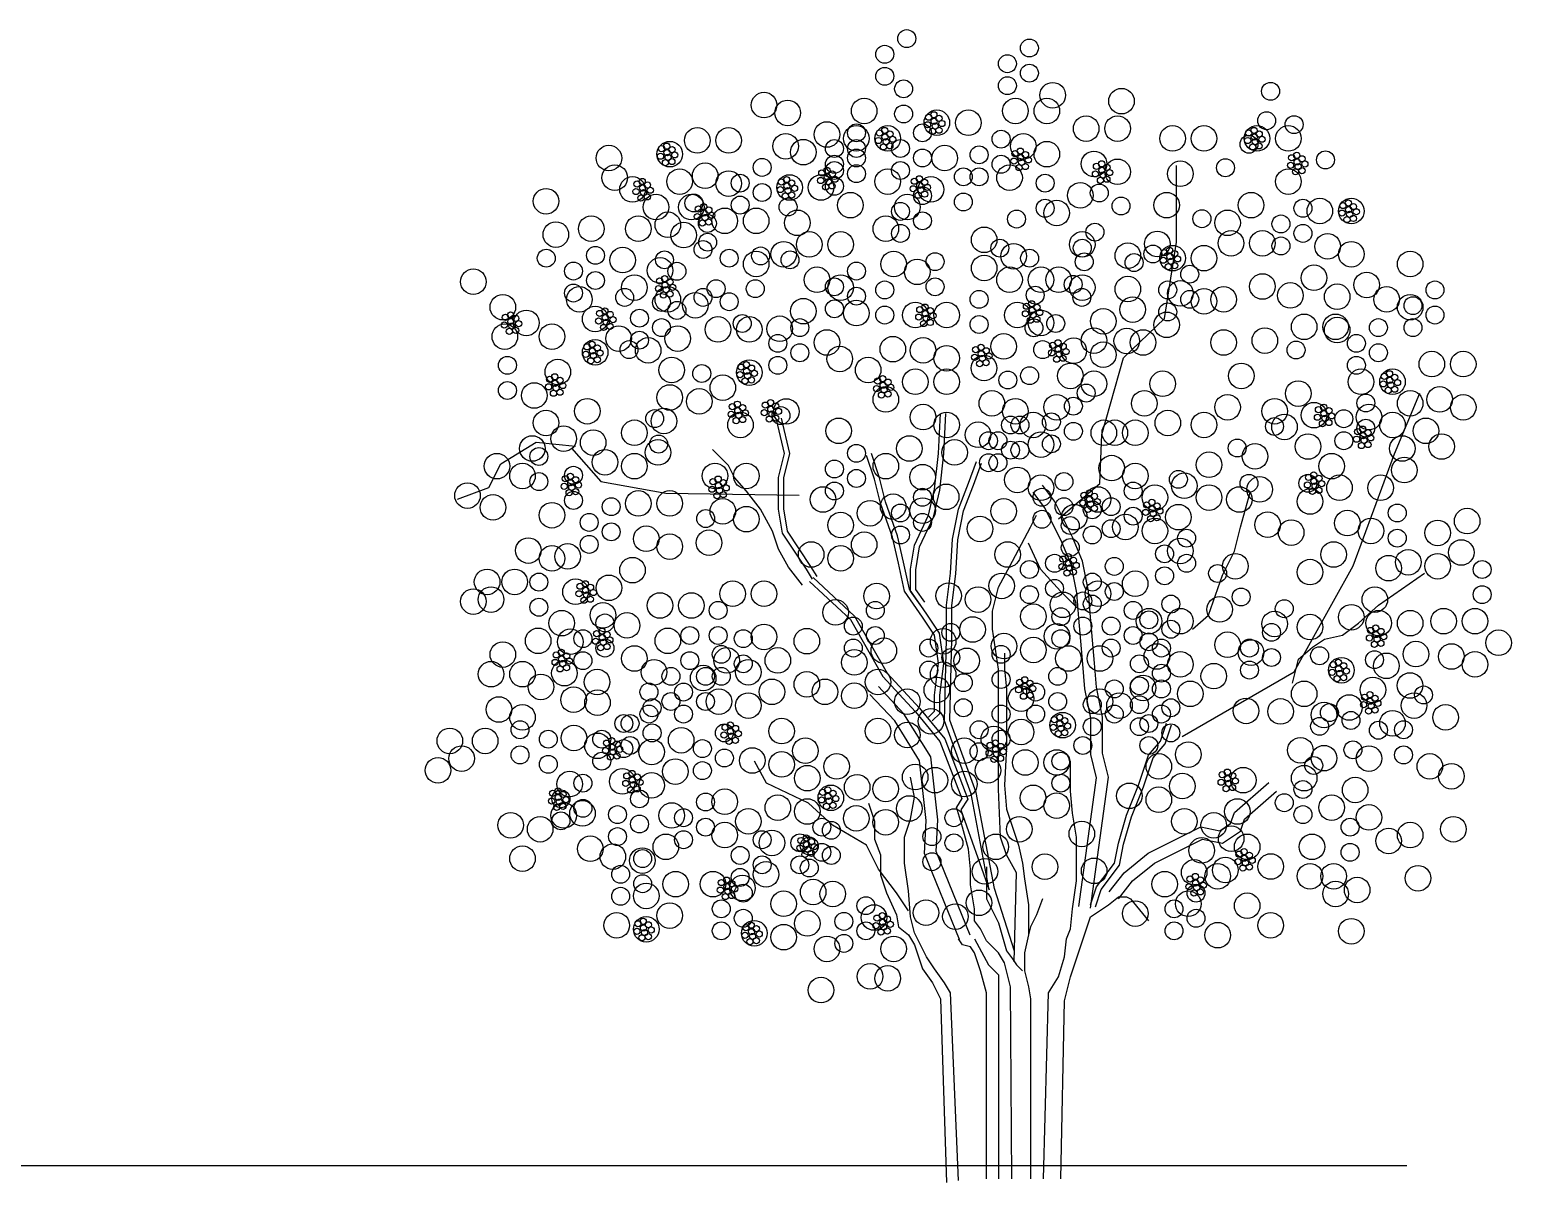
# Model space of a CAD drawing. Header units: millimetres. Extents: x -2870 to 30022, y 51 to 16914.
# Drawn here: x 21683 to 29788, y 8816 to 15123 of the extents above; entities that cross this region are included whole.
import ezdxf

# ---------------------------------------------------------------- set-up
doc = ezdxf.new("R2010")
doc.units = ezdxf.units.MM

# ---------------------------------------------------------------- blocks, each defined once
blk = doc.blocks.new('A$C36823D0D')
at = {"color": 60}
for centre in [(-0.0222, 0.0034), (-0.0192, 0.0255), (-0.0039, 0.0327), (-0.003, 0.0136), (0, 0), (0.0114, 0.0225), (0.0195, 0.0072), (-0.0077, -0.0153), (0.0111, -0.0123)]:
    blk.add_circle(centre, 0.009, dxfattribs=at)

msp = doc.modelspace()

# ---------------------------------------------------------------- linework, layer by layer
at = {"color": 18, "true_color": 0x000000}
for points in [[(27311, 12446.7), (27536.6, 12640), (27547.3, 12908.4), (27665.5, 13327.1), (27891.1, 13541.8), (27955.6, 13960.6), (27955.6, 14379.3)], [(27987.8, 11255), (28600.2, 11609.3), (28922.4, 12189.1), (29148, 12801), (29287.7, 13133.9)], [(25964.5, 12115.7), (25931.7, 12170.3), (25800.4, 12367.1), (25778.6, 12498.3), (25778.6, 12673.2), (25811.4, 12804.4), (25767.6, 12990.3)], [(25989.8, 12130.8), (25956.6, 12186.1), (25828.5, 12378.2), (25808.1, 12500.7), (25808.1, 12669.6), (25841.7, 12804.2), (25796.3, 12997)], [(26555.3, 11973.5), (26500.6, 12050.1), (26500.6, 12170.3), (26522.4, 12301.5), (26599, 12465.5), (26631.8, 12607.6), (26653.7, 12804.4), (26664.7, 13023.1)], [(26579.3, 11990.7), (26530.1, 12059.5), (26530.1, 12167.9), (26550.9, 12292.7), (26627.1, 12455.8), (26661, 12602.7), (26683.1, 12802), (26694.1, 13021.6)], [(24023.7, 12554.1), (24195.5, 12618.5), (24260, 12747.4), (24453.4, 12865.5), (24668.2, 12844)], [(24646.7, 12833.2), (24807.9, 12650.7), (25162.4, 12586.3), (25892.9, 12575.6)], [(25909.8, 12082.9), (25833.3, 12181.3), (25778.6, 12279.6), (25745.7, 12378), (25680.1, 12498.3), (25603.5, 12596.7), (25537.9, 12673.2), (25505.1, 12738.8), (25417.6, 12826.3)], [(26599, 11361.3), (26631.8, 11394.1), (26631.8, 11481.6), (26653.7, 11656.5), (26631.8, 11809.5), (26566.2, 11907.9), (26467.7, 12050.1), (26434.9, 12203.1), (26402.1, 12345.2), (26336.5, 12531.1), (26303.7, 12662.3), (26259.9, 12793.5)], [(26619.9, 11340.4), (26661.3, 11381.9), (26661.3, 11479.7), (26683.5, 11656.8), (26660.1, 11820.4), (26590.6, 11924.5), (26495.4, 12062), (26463.7, 12209.5), (26430.5, 12353.5), (26364.8, 12539.6), (26332, 12670.5), (26287.9, 12802.8)], [(26777.1, 10853.7), (26932, 10416.1), (26832.2, 10941.6), (26687.2, 11340.3), (26697.5, 11787.7), (26697.5, 11973.5), (26719.3, 12148.5), (26730.3, 12334.3), (26763.1, 12498.3), (26817.8, 12640.4), (26861.6, 12760.7)], [(27070.1, 10080.5), (26960.6, 10423.4), (26860.8, 10949.5), (26716.8, 11345.1), (26727, 11787.3), (26727, 11971.7), (26748.7, 12145.8), (26759.6, 12330.5), (26791.5, 12490), (26845.4, 12630.1), (26889.3, 12750.6)], [(27422.4, 10325.1), (27519.3, 11029.8), (27487.5, 11156.7), (27487.5, 11355), (27455.2, 11516.4), (27444, 11651.1), (27422.1, 11902.8), (27411.4, 12041.4), (27380.6, 12195.5), (27329.1, 12318.9), (27286.3, 12404.4), (27234.2, 12508.6), (27172, 12591.5)], [(27485, 10316.4), (27583.6, 11033.3), (27550.7, 11164.5), (27550.7, 11361.3), (27517.9, 11525.3), (27507, 11656.5), (27485.1, 11907.9), (27474.2, 12050.1), (27441.3, 12214.1), (27386.6, 12345.2), (27342.9, 12432.7), (27288.2, 12542), (27222.6, 12629.5)], [(28043, 11842.3), (28130.5, 11918.9), (28207.1, 12137.5), (28272.7, 12268.7), (28305.5, 12399.9), (28360.2, 12596.7)], [(27068.7, 10023.1), (27080.3, 10508.6), (27025.6, 10607), (26992.8, 10705.4), (26981.9, 10967.7), (26981.9, 11131.7), (26981.9, 11284.8), (26981.9, 11558.1), (26981.9, 11623.7), (26949.1, 11842.3), (26949.1, 11940.7), (26981.9, 12071.9), (27058.5, 12214.1), (27156.9, 12399.9), (27189.7, 12465.5)], [(27419.5, 11951.7), (27321, 12050.1), (27211.6, 12170.3), (27146, 12312.4)], [(25949.3, 12103.6), (26172.1, 11895.7), (26350.4, 11583.9), (26528.7, 11390.9), (26662.4, 11227.5), (26781.3, 10915.7), (26752.2, 10869.3)], [(25969.4, 12125.2), (26195.5, 11914.2), (26374.4, 11601.4), (26551, 11410.2), (26688.3, 11242.5), (26814.1, 10912.5), (26777.1, 10853.7)], [(28590, 11547.2), (28622.8, 11678.4), (28699.4, 11744), (28765, 11787.7), (28863.5, 11809.5), (28951, 11875.1), (29060.4, 11973.5), (29312, 12148.5)], [(27014.7, 11711.2), (27014.7, 11623.7), (27025.6, 11514.4), (27025.6, 11383.2), (27025.6, 11197.3), (27014.7, 10989.6), (27025.6, 10858.4), (27091.3, 10661.6), (27113.2, 10563.2), (27124.1, 10475.8), (27146, 10333.7), (27146, 10235.3), (27146, 10169.7)], [(26827.4, 10168), (26642.2, 10626.2), (26650.9, 10798.6), (26612.4, 11144.1), (26465.5, 11379), (26325.3, 11528.5)], [(26768.8, 10144.3), (26578.4, 10615.4), (26587.5, 10796.6), (26551.2, 11122.8), (26415.2, 11340.3), (26279.2, 11485.2)], [(27485.1, 10333.7), (27517.9, 10432), (27616.4, 10563.2), (27638.2, 10672.6), (27682, 10825.6), (27747.6, 10989.6), (27802.3, 11153.6), (27868, 11230.1), (27900.8, 11328.5)], [(27513.1, 10324.3), (27544.4, 10418.2), (27644, 10550.9), (27666.9, 10665.6), (27710, 10816.1), (27775.4, 10979.4), (27828.5, 11138.8), (27894.1, 11215.3), (27928.8, 11319.2)], [(26489.6, 10300.9), (26424, 10399.2), (26325.5, 10530.4), (26259.9, 10661.6), (26073.9, 10771), (25942.7, 10891.2), (25712.9, 11000.5), (25647.3, 11120.8)], [(27229.3, 8836), (27255.4, 9852.6), (27310.1, 9940.1), (27342.9, 10049.4), (27353.8, 10147.8), (27375.7, 10202.5), (27386.6, 10311.8), (27408.5, 10464.8), (27408.5, 10628.8), (27408.5, 10705.4), (27386.6, 10836.6), (27375.7, 10956.8), (27375.7, 11120.8)], [(26763.8, 8826.9), (26719.3, 9852.6), (26686.5, 9907.3), (26631.8, 9983.8), (26588.1, 10049.4), (26522.4, 10180.6), (26500.6, 10268.1), (26489.6, 10410.2), (26467.7, 10563.2), (26467.7, 10705.4), (26500.6, 10803.8), (26522.4, 10924), (26500.6, 11033.3)], [(27588.4, 10405.3), (27669.3, 10509.3), (27800.6, 10616.6), (28088.8, 10760.7), (28193.8, 10739.7), (28252.4, 10778.7), (28272.9, 10840), (28460.8, 11004.4)], [(27638.2, 10366.5), (27714.8, 10464.8), (27835.2, 10563.2), (28097.7, 10694.4), (28207.1, 10672.6), (28305.5, 10738.2), (28327.4, 10803.8), (28502.5, 10956.8)], [(26270.8, 10891.2), (26303.7, 10792.8), (26303.7, 10694.4), (26336.5, 10607), (26336.5, 10497.6), (26369.3, 10399.2), (26424, 10279), (26434.9, 10213.4), (26489.6, 10169.7), (26522.4, 10115), (26566.2, 9983.8), (26620.9, 9907.3), (26664.7, 9819.8), (26698.2, 8816)], [(27055.9, 8836), (27047.5, 9885.4), (27014.7, 10016.6), (26981.9, 10071.3), (26916.3, 10136.9), (26883.4, 10202.5), (26850.6, 10246.2), (26850.6, 10311.8), (26828.7, 10443), (26828.7, 10530.4), (26817.8, 10639.8), (26785, 10760), (26752.2, 10869.3)], [(26916.3, 10541.4), (26916.3, 10432), (26916.3, 10366.5), (26981.9, 10235.3), (27025.6, 10082.2), (27058.5, 10038.5), (27080.3, 10005.7), (27113.2, 9972.9)], [(27322.8, 8836), (27342.9, 9808.9), (27375.7, 9940.1), (27408.5, 10038.5), (27485.1, 10268.1), (27583.6, 10333.7), (27638.2, 10377.4), (27682, 10377.4), (27703.9, 10366.5), (27802.3, 10246.2)], [(27222.6, 10366.5), (27189.7, 10279), (27156.9, 10213.4), (27146, 10169.7), (27124.1, 10071.3), (27124.1, 9972.9), (27146, 9885.4), (27156.9, 9819.8), (27157.6, 8836)], [(26917, 8836), (26916.3, 9852.6), (26883.4, 9972.9), (26850.6, 10071.3), (26828.7, 10104.1), (26785, 10115), (26763.1, 10147.8)], [(26850.6, 10147.8), (26927.2, 10005.7), (26981.9, 9951), (26981.9, 9852.6), (26982.6, 8836)], [(-2869.6, 8907.7), (29216.6, 8907.7)]]:
    msp.add_lwpolyline(points, dxfattribs=at)
for centre, radius in [((26480.7, 15073.6), 49), ((26360.3, 14987.7), 49), ((27151.5, 15022), 49), ((26360.3, 14867.3), 49), ((27031.1, 14936.1), 49), ((27151.5, 14884.5), 49), ((26463.5, 14798.6), 49), ((27031.1, 14815.8), 49), ((27279.3, 14763.5), 70), ((28470.7, 14785.1), 49), ((25700.1, 14709.8), 70), ((27655.3, 14731.3), 70), ((25829, 14666.9), 70), ((26247.9, 14677.6), 70), ((26463.5, 14661.1), 49), ((26645.4, 14613.2), 70), ((26817.3, 14613.2), 70), ((27075.2, 14677.6), 70), ((27247, 14677.6), 70), ((28449.3, 14624.2), 49), ((26043.8, 14548.8), 70), ((26205, 14527.3), 70), ((26205.5, 14557.9), 49), ((26376.9, 14527.3), 70), ((26566.7, 14557.9), 49), ((27461.9, 14581), 70), ((27633.8, 14581), 70), ((27934.6, 14527.3), 70), ((28106.5, 14527.3), 70), ((28396.5, 14527.3), 70), ((28568.4, 14527.3), 70), ((28599.5, 14602.8), 49), ((25184.4, 14441.4), 70), ((25334.8, 14516.6), 70), ((25506.7, 14516.6), 70), ((25818.2, 14484.4), 70), ((25914.9, 14452.2), 70), ((26085.1, 14472), 49), ((26205.5, 14472), 49), ((26446.3, 14472), 49), ((26996.7, 14523.6), 49), ((27118.1, 14484.4), 70), ((27247, 14441.4), 70), ((28352.7, 14495.6), 49), ((24851.4, 14420), 70), ((26085.1, 14386.1), 49), ((26205.5, 14420.4), 49), ((26566.7, 14420.4), 49), ((26688.4, 14420), 70), ((26876.3, 14437.6), 49), ((26996.7, 14386.1), 49), ((27504.9, 14387.8), 70), ((28771.1, 14409.8), 49), ((24883.6, 14312.6), 70), ((25238.1, 14291.1), 70), ((25377.8, 14323.3), 70), ((25506.7, 14280.4), 70), ((25689.6, 14368.9), 49), ((26085.1, 14351.7), 49), ((26205.5, 14334.5), 49), ((26376.9, 14291.1), 70), ((26446.3, 14351.7), 49), ((26790.3, 14317.3), 49), ((26876.3, 14317.3), 49), ((27042.9, 14312.6), 70), ((27633.8, 14344.8), 70), ((27977.6, 14334.1), 70), ((28224, 14366.9), 49), ((28568.4, 14291.1), 70), ((24980.3, 14248.2), 70), ((25569.2, 14282.9), 49), ((25689.6, 14231.4), 49), ((25839.7, 14258.9), 70), ((26011.6, 14258.9), 70), ((26085.1, 14265.7), 49), ((26613.2, 14248.2), 70), ((27237.5, 14282.9), 49), ((27429.7, 14216), 70), ((27533.8, 14229), 49), ((24507.6, 14183.8), 70), ((25109.2, 14151.6), 70), ((25302.6, 14151.6), 70), ((25316.4, 14173.9), 49), ((25569.2, 14162.6), 49), ((25831.4, 14152.5), 49), ((26172.7, 14162.3), 70), ((26484.3, 14151.6), 70), ((26566.7, 14214.2), 49), ((26790.3, 14179.8), 49), ((27237.5, 14145.4), 49), ((27300.8, 14119.3), 70), ((27652.8, 14157.6), 49), ((27902.4, 14162.3), 70), ((28364.3, 14162.3), 70), ((28647.8, 14145.4), 49), ((28740.3, 14130.1), 70), ((28912.2, 14130.1), 70), ((24754.7, 14033.5), 70), ((25012.5, 14033.5), 70), ((25173.7, 14054.9), 70), ((25390.1, 14062.4), 49), ((25485.2, 14076.4), 70), ((25657.1, 14076.4), 70), ((25882.7, 14065.7), 70), ((26366.1, 14033.5), 70), ((26446.3, 14128.2), 49), ((26566.7, 14076.7), 49), ((27081.2, 14086.2), 49), ((28095.2, 14088.1), 49), ((28235.4, 14065.7), 70), ((28527.4, 14059.5), 49), ((24561.3, 14001.2), 70), ((25260.5, 13998.5), 70), ((26446.3, 14007.9), 49), ((26904.2, 13972.5), 70), ((27509.9, 14014.8), 49), ((28254.4, 13953.6), 70), ((28426.3, 13953.6), 70), ((28647.8, 14007.9), 49), ((25366.3, 13919.6), 49), ((25366.3, 13919.6), 49), ((25391.5, 13959.5), 49), ((25807.5, 13893.9), 70), ((25947.1, 13947.6), 70), ((26119, 13947.6), 70), ((26990.1, 13927.3), 49), ((27065.4, 13882.8), 70), ((27440.4, 13947.6), 70), ((27440.7, 13927.3), 49), ((27690.1, 13885.7), 70), ((27827, 13895.1), 49), ((27851.2, 13950.1), 70), ((27934.6, 13872.4), 70), ((28106.5, 13872.4), 70), ((28527.4, 13939.2), 49), ((28783.3, 13936.8), 70), ((28912.2, 13893.9), 70), ((24508.9, 13872), 49), ((24778, 13887.6), 49), ((24926.6, 13861.7), 70), ((25131.5, 13805.2), 70), ((25155.5, 13863), 49), ((25509.2, 13872), 49), ((25657.1, 13840.2), 70), ((25681.2, 13884.4), 49), ((25842.1, 13863), 49), ((26409.1, 13840.2), 70), ((26538, 13797.3), 70), ((26635.5, 13853.2), 49), ((26904.2, 13818.4), 70), ((27152.7, 13872), 49), ((27451.5, 13852.2), 49), ((27724.3, 13848.2), 49), ((29234.5, 13840.2), 70), ((24110.1, 13743.6), 70), ((24657.6, 13801.7), 49), ((24778, 13750.1), 49), ((24991, 13711.4), 70), ((25223.4, 13800.6), 49), ((25990.1, 13754.3), 70), ((26119, 13711.4), 70), ((26205.5, 13801.7), 49), ((27042.9, 13754.3), 70), ((27214.8, 13754.3), 70), ((27311.5, 13754.3), 70), ((27440.4, 13711.4), 70), ((28028.6, 13784.5), 49), ((28426.3, 13717.4), 70), ((28708.1, 13765), 70), ((28996.3, 13725.7), 70), ((24657.6, 13681.3), 49), ((24690.2, 13646.9), 70), ((24937.6, 13657.7), 49), ((25173.7, 13646.9), 70), ((25366.3, 13657.7), 49), ((25437.8, 13705.3), 49), ((25652.1, 13705.3), 49), ((26085.1, 13715.7), 49), ((26205.5, 13664.1), 49), ((26360.3, 13698.5), 49), ((26635.5, 13715.7), 49), ((27183.3, 13670), 49), ((27390.8, 13729.1), 49), ((27438.5, 13657.7), 49), ((27690.1, 13703.2), 70), ((27908.2, 13698.5), 49), ((27977.6, 13679.2), 70), ((28106.5, 13636.2), 70), ((28213.9, 13646.9), 70), ((28579.2, 13668.4), 70), ((28835.2, 13661.3), 70), ((29105.6, 13646.9), 70), ((29370.1, 13698.5), 49), ((24271.2, 13604), 70), ((25139.2, 13629.8), 49), ((25223.4, 13586.3), 49), ((25324.1, 13614.7), 70), ((25509.2, 13633.9), 49), ((25914.9, 13582.5), 70), ((26085.1, 13595.4), 49), ((26205, 13571.8), 70), ((26527.3, 13561.1), 70), ((26699.2, 13561.1), 70), ((26876.3, 13647), 49), ((27085.9, 13561.1), 70), ((27716.5, 13591.1), 70), ((27908.2, 13578.2), 49), ((28028.6, 13647), 49), ((29234.5, 13604), 70), ((29249.7, 13612.6), 49), ((24400.2, 13518.1), 70), ((24776.2, 13539.6), 70), ((25018.8, 13543.8), 49), ((25139.2, 13492.3), 49), ((25447.8, 13482.4), 70), ((25580.7, 13514.9), 49), ((25619.7, 13482.4), 70), ((25786, 13485.9), 70), ((25895.9, 13492.3), 49), ((26360.3, 13561), 49), ((26876.3, 13509.5), 49), ((27176.5, 13491.1), 49), ((27214.8, 13518.1), 70), ((27295.6, 13514.9), 49), ((27555.4, 13526.7), 70), ((27902.4, 13507.4), 70), ((28654.4, 13496.6), 70), ((28826.3, 13496.6), 70), ((28835.2, 13478.8), 70), ((29060.6, 13492.3), 49), ((29249.7, 13492.3), 49), ((29370.1, 13561), 49), ((24282, 13443), 70), ((24539.8, 13443), 70), ((24905.1, 13432.2), 70), ((25018.8, 13423.5), 49), ((25227.4, 13432.2), 70), ((25775.5, 13406.3), 49), ((26043.8, 13410.7), 70), ((27010.7, 13389.3), 70), ((27504.9, 13421.5), 70), ((27684.3, 13419.3), 70), ((27773.4, 13410.7), 70), ((28213.9, 13410.7), 70), ((28439.5, 13421.5), 70), ((28940.2, 13406.3), 49), ((24776.2, 13357.1), 70), ((24961.4, 13372.1), 49), ((25066.2, 13367.8), 70), ((25895.9, 13354.8), 49), ((26114.4, 13320.8), 70), ((26404.5, 13374.5), 70), ((26570.2, 13367.8), 70), ((26699.2, 13324.9), 70), ((27224.1, 13372.1), 49), ((27394.2, 13365.7), 70), ((27555.4, 13344.2), 70), ((28610.2, 13369.7), 49), ((29060.6, 13354.8), 49), ((24296.4, 13286), 49), ((24572, 13249.7), 70), ((25195.1, 13260.4), 70), ((25619.7, 13246.2), 70), ((25775.5, 13286), 49), ((26269.4, 13260.4), 70), ((26903.3, 13271.2), 70), ((27376, 13228.2), 70), ((28310.6, 13228.2), 70), ((28940.2, 13286), 49), ((29352.7, 13292.6), 70), ((29524.5, 13292.6), 70), ((25359.3, 13241.1), 49), ((25474.5, 13163.8), 70), ((26527.3, 13196), 70), ((26699.2, 13196), 70), ((27033.6, 13205.5), 49), ((27152.7, 13229.3), 49), ((27504.9, 13185.3), 70), ((27880.9, 13185.3), 70), ((28965.9, 13196), 70), ((29137.8, 13196), 70), ((24296.4, 13148.5), 49), ((24443.1, 13120.9), 70), ((25184.4, 13110.1), 70), ((25345.5, 13088.7), 70), ((26366.1, 13099.4), 70), ((26946.2, 13077.9), 70), ((27462.3, 13134.1), 49), ((27779.9, 13077.9), 70), ((28622.1, 13131.6), 70), ((29234.5, 13077.9), 70), ((29395.6, 13099.4), 70), ((24733.2, 13035), 70), ((25152.2, 12981.3), 70), ((25792.7, 13011), 49), ((25821.8, 13033.6), 70), ((26570.2, 13002.8), 70), ((27075.2, 13035), 70), ((27300.8, 13056.4), 70), ((27392.3, 13062.6), 49), ((28235.4, 13056.4), 70), ((28493.2, 13035), 70), ((28708.1, 13013.5), 70), ((29008.9, 13002.8), 70), ((28991.8, 13079.7), 49), ((29524.5, 13056.4), 70), ((24507.6, 12970.6), 70), ((24991, 12916.9), 70), ((25101.8, 12994.5), 49), ((25571.1, 12959.8), 70), ((26108.3, 12927.6), 70), ((26699.2, 12959.8), 70), ((26871, 12906.1), 70), ((27048.3, 12959.4), 49), ((27099.9, 12959.4), 49), ((27171.8, 12959.8), 70), ((27271.9, 12976.6), 49), ((27392.3, 12925), 49), ((27558.6, 12916.9), 70), ((27618.7, 12916.9), 70), ((27730.5, 12916.9), 70), ((27908.8, 12970.6), 70), ((28106.5, 12959.8), 70), ((28492.2, 12951.6), 49), ((28546.9, 12949.1), 70), ((28871.4, 12993.8), 49), ((28991.8, 12942.2), 49), ((29137.8, 12959.8), 70), ((29320.4, 12927.6), 70), ((24432.4, 12831), 70), ((24604.3, 12884.7), 70), ((24765.4, 12863.2), 70), ((25123.3, 12855.1), 49), ((26495, 12831), 70), ((26927.9, 12873.5), 49), ((26979.5, 12873.5), 49), ((27214.8, 12852.5), 70), ((27271.9, 12856.3), 49), ((28675.9, 12841.7), 70), ((28871.4, 12873.5), 49), ((29191.5, 12831), 70), ((29406.4, 12841.7), 70), ((24468.4, 12787.5), 49), ((24829.9, 12755.8), 70), ((25119.9, 12809.5), 70), ((26205.5, 12804.7), 49), ((26742.1, 12809.5), 70), ((27048.3, 12821.9), 49), ((27099.9, 12821.9), 49), ((28134.4, 12741.9), 70), ((28288.3, 12833.6), 49), ((28385.8, 12788), 70), ((24239, 12734.4), 70), ((24378.7, 12680.7), 70), ((24657.6, 12684.4), 49), ((24991, 12734.4), 70), ((25431.5, 12680.7), 70), ((25603.4, 12680.7), 70), ((26085.1, 12718.8), 49), ((26366.1, 12734.4), 70), ((26567.4, 12674), 70), ((26927.9, 12753.2), 49), ((26979.5, 12753.2), 49), ((27085.9, 12659.2), 70), ((27601.6, 12723.6), 70), ((27730.5, 12680.7), 70), ((28804.8, 12734.4), 70), ((29202.3, 12712.9), 70), ((24468.4, 12650), 49), ((26085.1, 12598.5), 49), ((26205.5, 12667.2), 49), ((27214.8, 12616.3), 70), ((27340.7, 12650), 49), ((27719, 12598.5), 49), ((27966.5, 12662.1), 49), ((27999, 12627), 70), ((28352.7, 12640.6), 49), ((28411.6, 12607.2), 70), ((28674.6, 12640.6), 49), ((28847.7, 12616.3), 70), ((29073.3, 12616.3), 70), ((24077.9, 12573.3), 70), ((24217.5, 12508.9), 70), ((24657.6, 12546.9), 49), ((25012.5, 12530.4), 70), ((25184.4, 12530.4), 70), ((26022.3, 12551.8), 70), ((26406.3, 12513), 70), ((26566.7, 12564.1), 49), ((26696.4, 12566.7), 70), ((27220.3, 12564.1), 49), ((27526.4, 12551.8), 70), ((27837.9, 12562.6), 70), ((28134.4, 12562.4), 70), ((28299.9, 12551.8), 70), ((28686.6, 12541.1), 70), ((24539.8, 12466), 70), ((24864, 12512.5), 49), ((25380.8, 12447.6), 49), ((25474.5, 12487.4), 70), ((25603.4, 12444.5), 70), ((26119, 12412.3), 70), ((26280.2, 12476.7), 70), ((26446.3, 12478.2), 49), ((26567.4, 12491.5), 70), ((27010.7, 12487.4), 70), ((27220.3, 12443.8), 49), ((27340.7, 12512.5), 49), ((27397.4, 12455.2), 70), ((27495.4, 12495.3), 49), ((27598.6, 12512.5), 49), ((27719, 12461), 49), ((27966.8, 12455.2), 70), ((28454.5, 12414), 70), ((28890.7, 12423), 70), ((29163.7, 12478.2), 49), ((29546, 12433.7), 70), ((24743.6, 12426.6), 49), ((24864, 12375), 49), ((25055.5, 12337.1), 70), ((26446.3, 12357.8), 49), ((26566.7, 12426.6), 49), ((26881.8, 12390.8), 70), ((27375.1, 12409.4), 49), ((27495.4, 12357.8), 49), ((27598.6, 12392.2), 49), ((27676.8, 12401.5), 70), ((27837.9, 12380.1), 70), ((28583.5, 12371), 70), ((29019.6, 12380.1), 70), ((29384.9, 12369.3), 70), ((24410.9, 12272.7), 70), ((24743.6, 12306.3), 49), ((25184.4, 12294.2), 70), ((25399.3, 12315.6), 70), ((25957.9, 12251.2), 70), ((26247.9, 12304.9), 70), ((27032.2, 12251.2), 70), ((27375.1, 12289.1), 49), ((27977.2, 12270.7), 70), ((28011.4, 12340.6), 49), ((28815.5, 12251.2), 70), ((29163.7, 12340.6), 49), ((29513.8, 12262), 70), ((24539.8, 12229.8), 70), ((24625.8, 12240.5), 70), ((26119, 12229.8), 70), ((27289.1, 12203.1), 49), ((27891, 12254.7), 49), ((28011.4, 12203.1), 49), ((28278.4, 12186.8), 70), ((29116.3, 12176.1), 70), ((29223.7, 12208.3), 70), ((29384.9, 12186.8), 70), ((24185.3, 12100.9), 70), ((24335.7, 12100.9), 70), ((24980.3, 12165.3), 70), ((27151.5, 12168.8), 49), ((27615.8, 12185.9), 49), ((27730.3, 12091.1), 70), ((27891, 12134.4), 49), ((28181, 12147.4), 49), ((28686.6, 12154.6), 70), ((29628.1, 12168.8), 49), ((24468.4, 12100), 49), ((24668.7, 12047.2), 70), ((24851.4, 12068.7), 70), ((25528.2, 12036.5), 70), ((25700.1, 12036.5), 70), ((26315.7, 12023.8), 70), ((26709.9, 12025.8), 70), ((27000, 12079.4), 70), ((27151.5, 12031.3), 49), ((27289.1, 12065.6), 49), ((27495.4, 12100), 49), ((27526.4, 12036.5), 70), ((27615.8, 12048.4), 49), ((29628.1, 12031.3), 49), ((24110.1, 11993.6), 70), ((24206.8, 12004.3), 70), ((24468.4, 11962.5), 49), ((25130.7, 11972.1), 70), ((25302.6, 11972.1), 70), ((26091.2, 11934.1), 70), ((26871, 12004.3), 70), ((27334.8, 11975.5), 70), ((27443.8, 11996.9), 49), ((27495.4, 11979.7), 49), ((27925.4, 11979.7), 49), ((28192.4, 11950.6), 70), ((28309.8, 12018.7), 49), ((28545.8, 11954.4), 49), ((29041.1, 12004.3), 70), ((24593.5, 11875.5), 70), ((24819.1, 11918.4), 70), ((24829.6, 11876.6), 49), ((24950.8, 11863.2), 70), ((25448.8, 11945.3), 49), ((26308.7, 11945.3), 49), ((27173.7, 11911.1), 70), ((27323.5, 11910.9), 49), ((27719, 11945.3), 49), ((27805.7, 11886.2), 70), ((27805, 11893.7), 49), ((27977.6, 11886.2), 70), ((28492.6, 11871.1), 70), ((28686.6, 11854), 70), ((28912.2, 11907.7), 70), ((29062.6, 11875.5), 70), ((29234.5, 11875.5), 70), ((29417.1, 11886.2), 70), ((29589, 11886.2), 70), ((24464.6, 11778.8), 70), ((24640.5, 11773.6), 70), ((24709.2, 11790.6), 49), ((25173.7, 11778.8), 70), ((25294, 11807.8), 49), ((25448.8, 11807.8), 49), ((25586.4, 11790.6), 49), ((25700.1, 11800.3), 70), ((25934, 11777), 70), ((26188.3, 11859.4), 49), ((26308.7, 11807.8), 49), ((26679.7, 11776.5), 70), ((26721.5, 11825), 49), ((26840.9, 11840.9), 70), ((27302.6, 11803.7), 70), ((27323.5, 11790.6), 49), ((27443.8, 11859.4), 49), ((27598.6, 11859.4), 49), ((27719, 11807.8), 49), ((27925.4, 11842.2), 49), ((28475.8, 11825), 49), ((29717.9, 11768.1), 70), ((24271.2, 11703.7), 70), ((24829.6, 11739.1), 49), ((25466, 11704.7), 49), ((26188.3, 11739.1), 49), ((26355.4, 11725.1), 70), ((26601.1, 11739.1), 49), ((27012.5, 11750.1), 70), ((26996.7, 11704.7), 49), ((27173.7, 11728.6), 70), ((27598.6, 11739.1), 49), ((27805, 11773.4), 49), ((27848.6, 11692.9), 70), ((27873.8, 11739.1), 49), ((28235.4, 11757.4), 70), ((28364.3, 11714.4), 70), ((28355.4, 11739.1), 49), ((29265.8, 11706.2), 70), ((29460.1, 11692.9), 70), ((24608.3, 11601.8), 70), ((24709.2, 11670.3), 49), ((24991, 11682.2), 70), ((25098.5, 11607), 70), ((25294, 11670.3), 49), ((25495.9, 11671.5), 70), ((25586.4, 11653.1), 49), ((25614.1, 11607), 70), ((25775.3, 11671.5), 70), ((26194.2, 11660.7), 70), ((26721.5, 11687.5), 49), ((26808.6, 11669.1), 70), ((27365.2, 11682.2), 70), ((27537.1, 11682.2), 70), ((27753.4, 11653.1), 49), ((27977.6, 11650), 70), ((28475.8, 11687.5), 49), ((28738.9, 11697.1), 49), ((28858.5, 11617.8), 70), ((29039.3, 11675.6), 49), ((29104.6, 11641.8), 70), ((29589, 11650), 70), ((24206.8, 11596.3), 70), ((24378.7, 11596.3), 70), ((24479.3, 11526.6), 70), ((24786.9, 11553.4), 70), ((25190.8, 11584.4), 49), ((25367, 11574.8), 70), ((25380, 11584.4), 49), ((25466, 11584.4), 49), ((25934, 11540.8), 70), ((26323.1, 11553.4), 70), ((26601.1, 11618.7), 49), ((26679.7, 11593.9), 70), ((26790.3, 11550), 49), ((26996.7, 11567.2), 49), ((27306.3, 11584.4), 49), ((27773.4, 11521.2), 70), ((27873.8, 11601.5), 49), ((28160.2, 11585.6), 70), ((28355.4, 11618.7), 49), ((29233.5, 11534.5), 70), ((24658, 11456.7), 70), ((24788.9, 11440.4), 70), ((25070.4, 11498.4), 49), ((25259.6, 11498.4), 49), ((25453, 11446), 70), ((25743, 11499.7), 70), ((26033.1, 11499.7), 70), ((26194.2, 11478.2), 70), ((26484.3, 11446), 70), ((26645.4, 11510.4), 70), ((27106.3, 11462.3), 70), ((27185.9, 11498.4), 49), ((27537.1, 11446), 70), ((27615.8, 11515.6), 49), ((27753.4, 11532.8), 49), ((27873.8, 11515.6), 49), ((28031.3, 11488.9), 70), ((28654.4, 11488.9), 70), ((29030.4, 11510.4), 70), ((29307.6, 11482.6), 49), ((24249.8, 11403.1), 70), ((24378.7, 11360.1), 70), ((25087.6, 11412.5), 49), ((25190.8, 11446.8), 49), ((25380, 11446.8), 49), ((25614.1, 11424.5), 70), ((26790.3, 11412.5), 49), ((27306.3, 11446.8), 49), ((27495.4, 11429.7), 49), ((27644.5, 11424.5), 70), ((27753.4, 11429.7), 49), ((27925.4, 11412.5), 49), ((28336.5, 11395.5), 70), ((28525.5, 11392.3), 70), ((28763.1, 11373.1), 70), ((28792.6, 11386.1), 49), ((28901.5, 11413.8), 70), ((29256, 11424.5), 70), ((29427.9, 11360.1), 70), ((24932.8, 11326.5), 49), ((24967.2, 11326.5), 49), ((25070.4, 11378.1), 49), ((25259.6, 11378.1), 49), ((25796.7, 11285), 70), ((26323.1, 11285), 70), ((26613.2, 11338.6), 70), ((26996.7, 11378.1), 49), ((27106.3, 11279.8), 70), ((27185.9, 11378.1), 49), ((27333, 11317.2), 70), ((27495.4, 11309.3), 49), ((27615.8, 11378.1), 49), ((27753.4, 11309.3), 49), ((27805, 11326.5), 49), ((27873.8, 11378.1), 49), ((28738.9, 11311.1), 49), ((28910.6, 11343.2), 49), ((29137.8, 11327.9), 70), ((23981.2, 11231.3), 70), ((24174.6, 11231.3), 70), ((24365.2, 11292.2), 49), ((24520, 11240.6), 49), ((24660, 11247.2), 70), ((24788.9, 11204.2), 70), ((24812.4, 11240.6), 49), ((25087.6, 11275), 49), ((25246.7, 11235), 70), ((25483.2, 11275), 49), ((26484.3, 11263.5), 70), ((26876.3, 11292.2), 49), ((26957, 11242), 70), ((26996.7, 11240.6), 49), ((27925.4, 11275), 49), ((29060.8, 11289.6), 49), ((29198.1, 11292.2), 49), ((24045.6, 11134.6), 70), ((24365.2, 11154.6), 49), ((24932.8, 11189), 49), ((24967.2, 11206.2), 49), ((25085.6, 11170.6), 70), ((25362.8, 11189), 49), ((25483.2, 11137.5), 49), ((25635.6, 11123.9), 70), ((25925.7, 11177.6), 70), ((26795.8, 11177.6), 70), ((26876.3, 11171.8), 49), ((27443.8, 11206.2), 49), ((27805, 11206.2), 49), ((28020.5, 11156.1), 70), ((28634.2, 11179.8), 70), ((28763.1, 11136.9), 70), ((28921.3, 11182.4), 49), ((29008.9, 11134.6), 70), ((29198.1, 11154.6), 49), ((23916.7, 11070.2), 70), ((24520, 11103.1), 49), ((24812.4, 11120.3), 49), ((25214.5, 11063.3), 70), ((25362.8, 11068.7), 49), ((25796.7, 11102.4), 70), ((26097.5, 11091.7), 70), ((26924.8, 11070.2), 70), ((27128.9, 11113.2), 70), ((27300.8, 11113.2), 70), ((27323.5, 11120.3), 49), ((27859.4, 11091.7), 70), ((28706.8, 11096.6), 49), ((29341.9, 11091.7), 70), ((29460.1, 11038), 70), ((24636.5, 10995.1), 70), ((24709.2, 11000), 49), ((24924.4, 11009.6), 70), ((25085.6, 10988.1), 70), ((25936.4, 11027.3), 70), ((26209.3, 10977.9), 70), ((26365.4, 10968.7), 70), ((26526.5, 11033.1), 70), ((26634.7, 11016.5), 70), ((26795.8, 10995.1), 70), ((27323.5, 11000), 49), ((27988.3, 10984.3), 70), ((28321.3, 11016.5), 70), ((28654.4, 11027.3), 70), ((28933.7, 10962.9), 70), ((24588.8, 10914), 49), ((25018.8, 10914), 49), ((25380, 10896.8), 49), ((25485.2, 10898.4), 70), ((26065.3, 10919.9), 70), ((27171.8, 10919.9), 70), ((27300.8, 10877), 70), ((27698.2, 10930.7), 70), ((27859.4, 10909.2), 70), ((28647.8, 10965.6), 49), ((24604.3, 10823.3), 70), ((24706.9, 10834.6), 70), ((24709.2, 10862.4), 49), ((24898.4, 10828.1), 49), ((25195.1, 10823.3), 70), ((25614.1, 10791.1), 70), ((25775.3, 10866.2), 70), ((25936.4, 10844.8), 70), ((26204.2, 10807.6), 70), ((26494.3, 10861.3), 70), ((27999, 10791.1), 70), ((28289.1, 10844.8), 70), ((28545.8, 10892.9), 49), ((28647.8, 10828.1), 49), ((28804.8, 10866.2), 70), ((29008.9, 10812.6), 70), ((24314.2, 10769.6), 70), ((24475.4, 10748.1), 70), ((24588.8, 10793.7), 49), ((25018.8, 10776.5), 49), ((25259.6, 10810.9), 49), ((25380, 10759.3), 49), ((25485.2, 10715.9), 70), ((26016.3, 10759.3), 49), ((26067.9, 10742.1), 49), ((26365.4, 10786.1), 70), ((26738.7, 10810.9), 49), ((27096.6, 10748.1), 70), ((27438.4, 10722.4), 70), ((28160.2, 10769.6), 70), ((28905.8, 10759.3), 49), ((29234.5, 10715.9), 70), ((29470.8, 10748.1), 70), ((24749.8, 10641.3), 70), ((24898.4, 10707.7), 49), ((25162.9, 10651.5), 70), ((25259.6, 10690.6), 49), ((25689.6, 10690.6), 49), ((25743, 10673), 70), ((25895.9, 10673.4), 49), ((25947.5, 10656.2), 49), ((26618.3, 10707.7), 49), ((26738.7, 10673.4), 49), ((26967.7, 10651.5), 70), ((28094.2, 10632.1), 70), ((28255.4, 10696.5), 70), ((28342.8, 10651.5), 70), ((28697.3, 10651.5), 70), ((29116.3, 10683.7), 70), ((24378.7, 10587.1), 70), ((24872.9, 10597.8), 70), ((25034, 10576.4), 70), ((25036, 10587.4), 49), ((25569.2, 10604.6), 49), ((26016.3, 10621.8), 49), ((26067.9, 10604.6), 49), ((26618.3, 10570.2), 49), ((28905.8, 10621.8), 49), ((24915.6, 10501.5), 49), ((25689.6, 10553.1), 49), ((25710.8, 10501.2), 70), ((25895.9, 10553.1), 49), ((25947.5, 10535.9), 49), ((26908.2, 10517), 70), ((27236.3, 10542.9), 70), ((27505.7, 10520.4), 70), ((28052.8, 10511.9), 70), ((28181.7, 10490.5), 70), ((28223.1, 10524.7), 70), ((28471.7, 10544.1), 70), ((28686.6, 10490.5), 70), ((28815.5, 10490.5), 70), ((29277.5, 10479.7), 70), ((25036, 10449.9), 49), ((25216.6, 10447.5), 70), ((25420.7, 10447.5), 70), ((25581.9, 10426), 70), ((25569.2, 10484.3), 49), ((25968.6, 10404.6), 70), ((26076.1, 10393.8), 70), ((27891.6, 10447.5), 70), ((28826.3, 10393.8), 70), ((28944.4, 10415.3), 70), ((24915.6, 10381.2), 49), ((25055.5, 10383.1), 70), ((25586.4, 10398.4), 49), ((25807.5, 10340.2), 70), ((26257.1, 10329.6), 49), ((26876, 10345.2), 70), ((28020.5, 10340.2), 70), ((28063, 10398.4), 49), ((28342.8, 10329.4), 70), ((25184.4, 10275.7), 70), ((25466, 10312.4), 49), ((25586.4, 10260.8), 49), ((25936.4, 10232.8), 70), ((26301.7, 10265), 70), ((26585.9, 10291.5), 70), ((26747.1, 10270.1), 70), ((27730.5, 10286.5), 70), ((27942.6, 10312.4), 49), ((28063, 10260.8), 49), ((24894.3, 10222.1), 70), ((25055.5, 10200.6), 70), ((25466, 10192.1), 49), ((25646.3, 10179.1), 70), ((25807.5, 10157.6), 70), ((26136.7, 10243.7), 49), ((26257.1, 10192.1), 49), ((27942.6, 10192.1), 49), ((28181.7, 10168.4), 70), ((28471.7, 10222.1), 70), ((28912.2, 10189.9), 70), ((26043.8, 10093.2), 70), ((26136.7, 10123.3), 49), ((26409.1, 10093.2), 70), ((26280.2, 9942.9), 70), ((26376.9, 9932.2), 70), ((26011.6, 9867.8), 70)]:
    msp.add_circle(centre, radius, dxfattribs=at)

# ---------------------------------------------------------------- block references
at = {"color": 18, "true_color": 0x000000, "xscale": 1873.274316998134, "yscale": 1873.274316998134, "zscale": 1873.274316998134}
for p in [(26636.2, 14595.5), (26367.6, 14509.6), (28387.3, 14509.6), (25175.2, 14423.8), (27108.9, 14396.7), (28621.7, 14373.6), (26051.8, 14290.8), (27554.5, 14327.1), (25041.1, 14230.5), (25830.5, 14241.2), (26557.5, 14245.5), (28903, 14112.4), (25376.7, 14093.5), (27925.4, 13854.7), (25164.4, 13699.3), (26588, 13543.4), (27171.4, 13561.5), (24320.9, 13500.4), (24836.9, 13521.9), (24766.9, 13339.4), (26894, 13323.5), (27315, 13348), (25610.5, 13228.5), (24562.8, 13162), (26356.9, 13151.7), (29128.6, 13178.3), (25561.9, 13012.2), (25742.7, 13020.4), (28768.9, 12995.8), (28982.5, 12875.6), (24648.4, 12617.7), (25456.4, 12601.9), (28714.3, 12625.5), (27486.2, 12526.7), (27828.7, 12474.9), (27371.3, 12177.8), (24729.5, 12029.6), (24820.4, 11770.4), (29053.4, 11787.8), (24599, 11654.1), (28849.2, 11600.1), (27133.7, 11504.3), (29021.1, 11422.7), (27323.7, 11299.5), (25522.9, 11257.3), (24874.5, 11171.3), (26972.7, 11158.9), (24985.2, 10991.9), (28242.1, 10998.9), (24579.6, 10896.3), (26056.1, 10902.2), (25938.3, 10638.5), (28333.6, 10563.8), (25502.6, 10408.4), (28066.3, 10428.1), (25046.2, 10182.9), (25637.1, 10161.4), (26353.9, 10213.8)]:
    msp.add_blockref('A$C36823D0D', p, dxfattribs=at)

doc.saveas('drawing.dxf')
